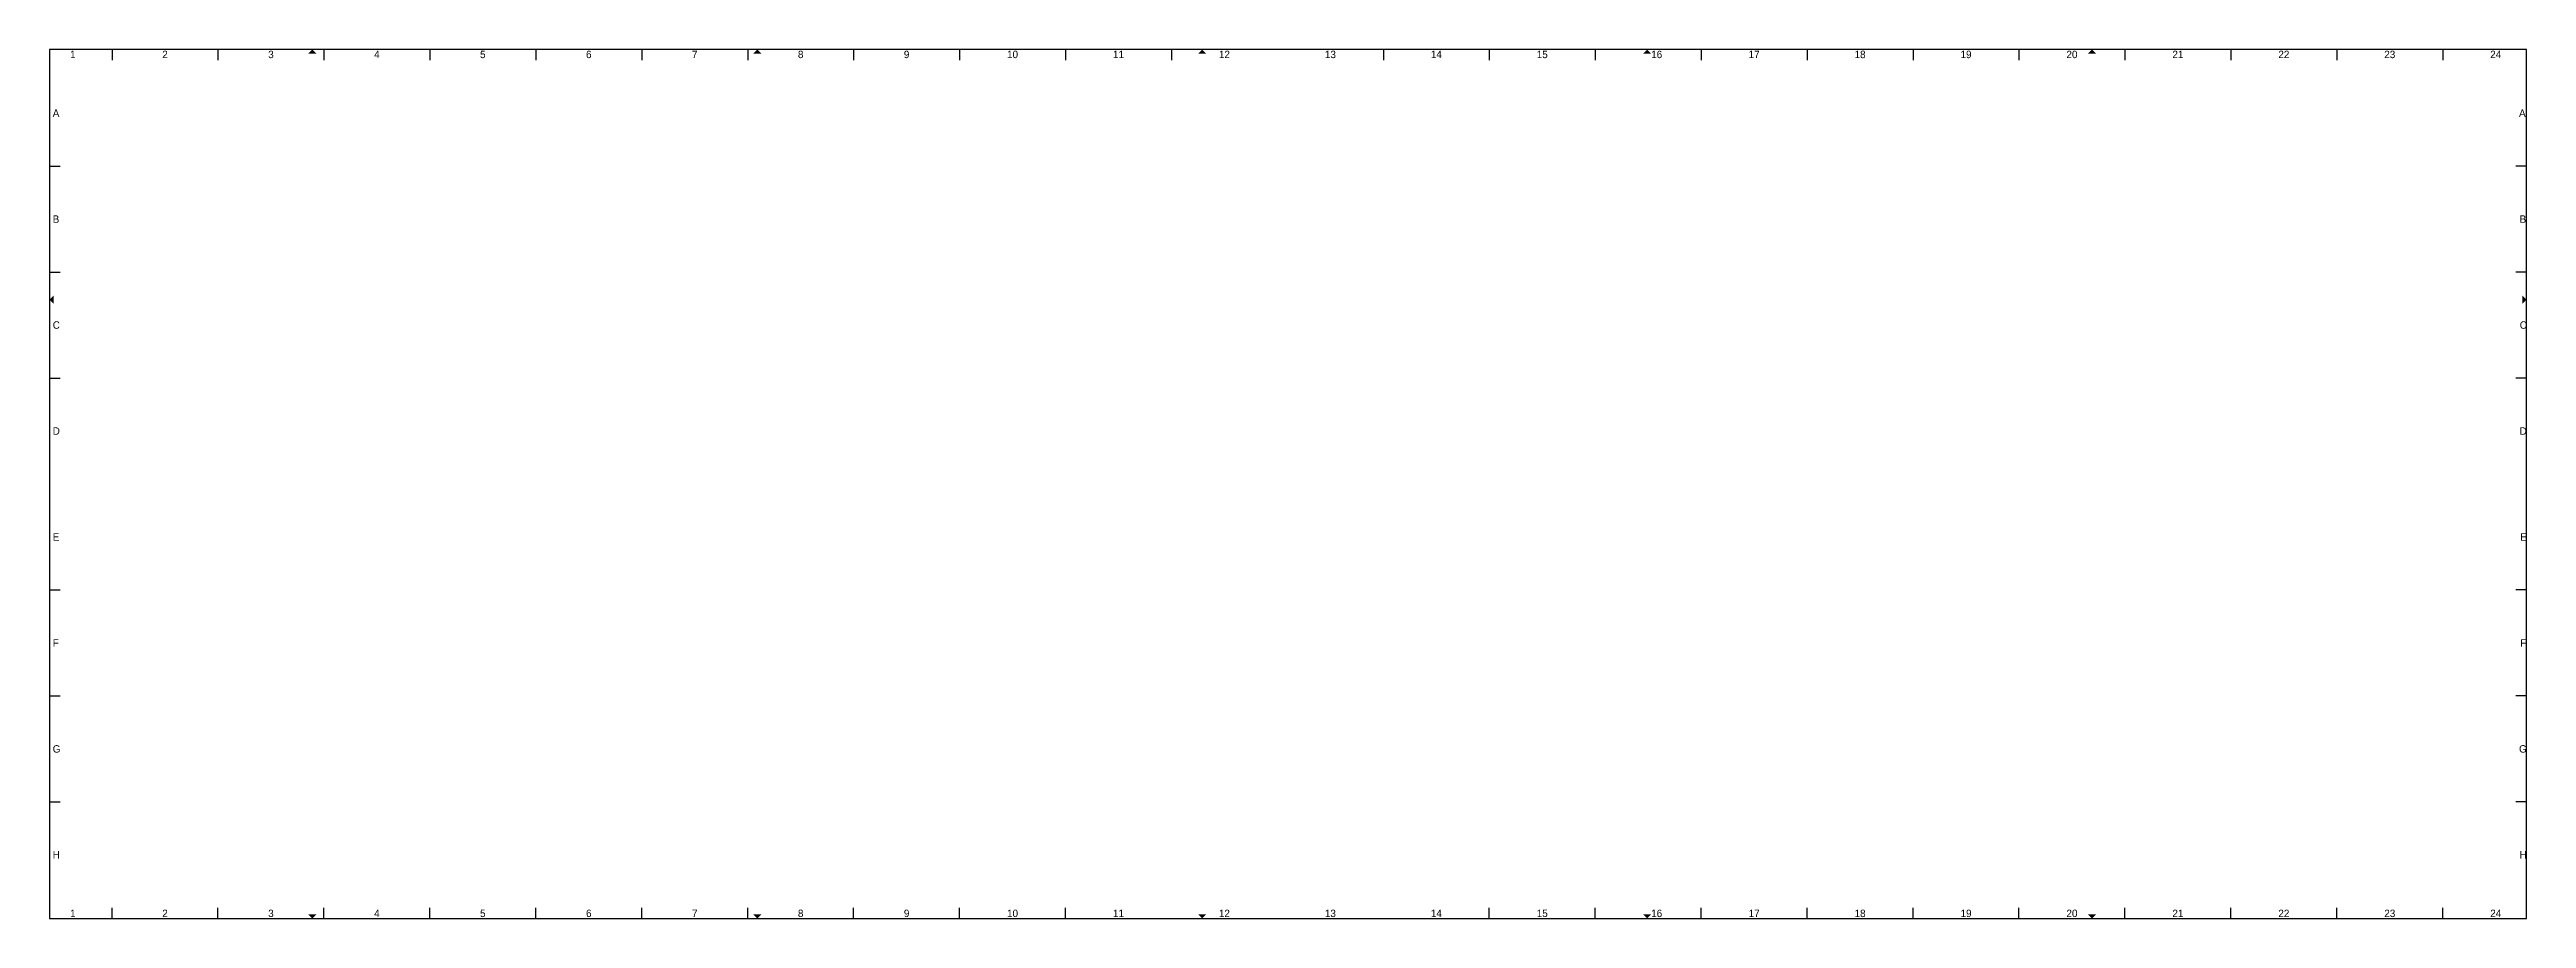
# Model space of a CAD drawing. Extents: x -5 to 1164, y -5 to 405.
import ezdxf
from ezdxf.enums import TextEntityAlignment as Align

# ---------------------------------------------------------------- set-up
doc = ezdxf.new("R2010")
doc.units = 0
doc.layers.add('to-xx-rooster', color=7, linetype='CONTINUOUS', lineweight=25)
doc.layers.add('to-xx-vouwmerk', color=7, linetype='CONTINUOUS', lineweight=18)
doc.styles.add('RTW_ISO', font='iso-rtw.shx')

msp = doc.modelspace()

# ---------------------------------------------------------------- hatches: boundary and pattern name
at = {"layer": 'to-xx-vouwmerk'}
for points in [[(121, 403), (119, 405), (117, 403)], [(331, 403), (329, 405), (327, 403)], [(541, 403), (539, 405), (537, 403)], [(751, 403), (749, 405), (747, 403)], [(961, 403), (959, 405), (957, 403)], [(-3, 289), (-5, 287), (-3, 285)], [(1162, 285), (1164, 287), (1162, 289)], [(117, -3), (119, -5), (121, -3)], [(327, -3), (329, -5), (331, -3)], [(537, -3), (539, -5), (541, -3)], [(747, -3), (749, -5), (751, -3)], [(957, -3), (959, -5), (961, -3)]]:
    msp.add_hatch(color=256, dxfattribs=at).paths.add_polyline_path(points)

# ---------------------------------------------------------------- linework, layer by layer
at = {"layer": 'to-xx-rooster'}
for p, q in [((-5, 405), (-5, -5)), ((1164, 405), (-5, 405)), ((24.5, 405), (24.5, 400)), ((74.5, 405), (74.5, 400)), ((124.5, 405), (124.5, 400)), ((174.5, 405), (174.5, 400)), ((224.5, 405), (224.5, 400)), ((274.5, 405), (274.5, 400)), ((324.5, 405), (324.5, 400)), ((374.5, 405), (374.5, 400)), ((424.5, 405), (424.5, 400)), ((474.5, 405), (474.5, 400)), ((524.5, 405), (524.5, 400)), ((624.5, 405), (624.5, 400)), ((674.5, 405), (674.5, 400)), ((724.5, 405), (724.5, 400)), ((774.5, 405), (774.5, 400)), ((824.5, 405), (824.5, 400)), ((874.5, 405), (874.5, 400)), ((924.5, 405), (924.5, 400)), ((974.5, 405), (974.5, 400)), ((1024.5, 405), (1024.5, 400)), ((1074.5, 405), (1074.5, 400)), ((1124.5, 405), (1124.5, 400)), ((1164, -5), (1164, 405)), ((-5, 350), (0, 350)), ((1164, 350), (1159, 350)), ((-5, 300), (0, 300)), ((1164, 300), (1159, 300)), ((-5, 250), (0, 250)), ((1164, 250), (1159, 250)), ((-5, 150), (0, 150)), ((1164, 150), (1159, 150)), ((-5, 100), (0, 100)), ((1164, 100), (1159, 100)), ((-5, 50), (0, 50)), ((1164, 50), (1159, 50)), ((24.5, -5), (24.5, 0)), ((74.5, -5), (74.5, 0)), ((124.5, -5), (124.5, 0)), ((174.5, -5), (174.5, 0)), ((224.5, -5), (224.5, 0)), ((274.5, -5), (274.5, 0)), ((324.5, -5), (324.5, 0)), ((374.5, -5), (374.5, 0)), ((424.5, -5), (424.5, 0)), ((474.5, -5), (474.5, 0)), ((674.5, -5), (674.5, 0)), ((724.5, -5), (724.5, 0)), ((774.5, -5), (774.5, 0)), ((824.5, -5), (824.5, 0)), ((874.5, -5), (874.5, 0)), ((924.5, -5), (924.5, 0)), ((974.5, -5), (974.5, 0)), ((1024.5, -5), (1024.5, 0)), ((1074.5, -5), (1074.5, 0)), ((1124.5, -5), (1124.5, 0)), ((-5, -5), (1164, -5))]:
    msp.add_line(p, q, dxfattribs=at)

# ---------------------------------------------------------------- texts
at = {"layer": 'to-xx-rooster', "style": 'RTW_ISO'}
for s, p in [('1', (6, 399.9)), ('2', (49.5, 399.9)), ('3', (99.5, 399.9)), ('4', (149.5, 399.9)), ('5', (199.5, 399.9)), ('6', (249.5, 399.9)), ('7', (299.5, 399.9)), ('8', (349.5, 399.9)), ('9', (399.5, 399.9)), ('10', (449.5, 399.9)), ('11', (499.5, 399.9)), ('12', (549.5, 399.9)), ('13', (599.5, 399.9)), ('14', (649.5, 399.9)), ('15', (699.5, 399.9)), ('16', (753.5, 399.9)), ('17', (799.5, 399.9)), ('18', (849.5, 399.9)), ('19', (899.5, 399.9)), ('20', (949.5, 399.9)), ('21', (999.5, 399.9)), ('22', (1049.5, 399.9)), ('23', (1099.5, 399.9)), ('24', (1149.5, 399.9)), ('1', (6, -5.4)), ('2', (49.5, -5.4)), ('3', (99.5, -5.4)), ('4', (149.5, -5.4)), ('5', (199.5, -5.4)), ('6', (249.5, -5.4)), ('7', (299.5, -5.4)), ('8', (349.5, -5.4)), ('9', (399.5, -5.4)), ('10', (449.5, -5.4)), ('11', (499.5, -5.4)), ('12', (549.5, -5.4)), ('13', (599.5, -5.4)), ('14', (649.5, -5.4)), ('15', (699.5, -5.4)), ('16', (753.5, -5.4)), ('17', (799.5, -5.4)), ('18', (849.5, -5.4)), ('19', (899.5, -5.4)), ('20', (949.5, -5.4)), ('21', (999.5, -5.4)), ('22', (1049.5, -5.4)), ('23', (1099.5, -5.4)), ('24', (1149.5, -5.4))]:
    msp.add_text(s, height=3.5, dxfattribs=at).set_placement(p, align=Align.BOTTOM_CENTER)
for s, p in [('A', (-3.5, 375)), ('A', (1160.5, 375)), ('B', (-3.5, 325)), ('B', (1160.8, 325)), ('C', (-3.5, 275)), ('C', (1160.8, 275)), ('D', (-3.5, 225)), ('D', (1160.8, 225)), ('E', (-3.5, 175)), ('E', (1161, 175)), ('F', (-3.5, 125)), ('F', (1161, 125)), ('G', (-3.5, 75)), ('G', (1160.5, 75)), ('H', (-3.5, 25)), ('H', (1160.8, 25))]:
    msp.add_text(s, height=3.5, dxfattribs=at).set_placement(p, align=Align.MIDDLE_LEFT)

doc.saveas('drawing.dxf')
